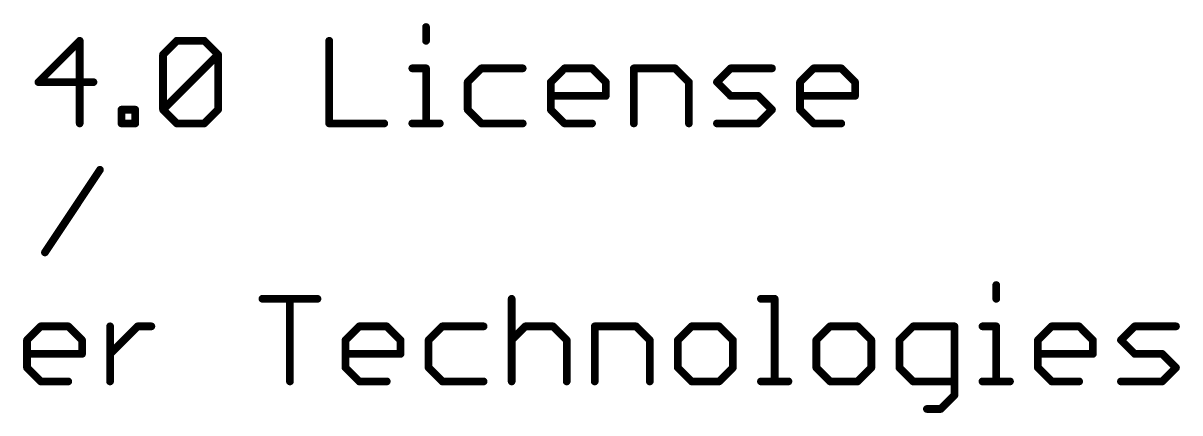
# Model space of a CAD drawing. Extents: x -52 to 61, y -28 to 22.
# Drawn here: x 38.57 to 61.36, y -25.94 to -18.27 of the extents above; entities that cross this region are included whole.
import ezdxf

# ---------------------------------------------------------------- set-up
doc = ezdxf.new("R2010")
doc.units = 0
doc.layers.add('51', color=53, linetype='CONTINUOUS')

msp = doc.modelspace()

# ---------------------------------------------------------------- linework, layer by layer
at = {"layer": '51', "const_width": 0.1524}
for points in [[(46.5067, -18.3456), (46.5067, -18.6168)], [(39.6819, -18.6168), (38.8684, -19.4303)], [(39.6819, -20.2438), (39.6819, -18.6168)], [(41.3241, -18.888), (41.5953, -18.6168)], [(41.5953, -18.6168), (42.1376, -18.6168)], [(42.1376, -18.6168), (42.4088, -18.888)], [(44.5984, -18.6168), (44.5984, -20.2438)], [(41.3241, -19.9726), (41.3241, -18.888)], [(41.3241, -19.9726), (42.4088, -18.888)], [(42.4088, -18.888), (42.4088, -19.9726)], [(46.2356, -19.1591), (46.5067, -19.1591)], [(46.5067, -19.1591), (46.5067, -20.2438)], [(47.5982, -19.1591), (47.327, -19.4303)], [(48.4117, -19.1591), (47.5982, -19.1591)], [(48.9642, -19.4303), (49.2353, -19.1591)], [(49.2353, -19.1591), (49.7777, -19.1591)], [(49.7777, -19.1591), (50.0488, -19.4303)], [(50.6013, -20.2438), (50.6013, -19.1591)], [(50.6013, -19.1591), (51.4148, -19.1591)], [(51.4148, -19.1591), (51.686, -19.4303)], [(52.2385, -19.4303), (52.5096, -19.1591)], [(52.5096, -19.1591), (53.3231, -19.1591)], [(53.8756, -19.4303), (54.1468, -19.1591)], [(54.1468, -19.1591), (54.6891, -19.1591)], [(54.6891, -19.1591), (54.9603, -19.4303)], [(38.8684, -19.4303), (39.953, -19.4303)], [(47.327, -19.4303), (47.327, -19.9726)], [(48.9642, -19.9726), (48.9642, -19.4303)], [(50.0488, -19.4303), (50.0488, -19.7015)], [(51.686, -19.4303), (51.686, -20.2438)], [(52.5096, -19.7015), (52.2385, -19.4303)], [(53.8756, -19.9726), (53.8756, -19.4303)], [(54.9603, -19.4303), (54.9603, -19.7015)], [(50.0488, -19.7015), (48.9642, -19.7015)], [(53.052, -19.7015), (52.5096, -19.7015)], [(53.3231, -19.9726), (53.052, -19.7015)], [(54.9603, -19.7015), (53.8756, -19.7015)], [(40.5055, -20.2438), (40.5055, -19.9726)], [(40.5055, -19.9726), (40.7767, -19.9726)], [(40.7767, -19.9726), (40.7767, -20.2438)], [(41.5953, -20.2438), (41.3241, -19.9726)], [(42.4088, -19.9726), (42.1376, -20.2438)], [(47.327, -19.9726), (47.5982, -20.2438)], [(49.2353, -20.2438), (48.9642, -19.9726)], [(53.052, -20.2438), (53.3231, -19.9726)], [(54.1468, -20.2438), (53.8756, -19.9726)], [(40.7767, -20.2438), (40.5055, -20.2438)], [(42.1376, -20.2438), (41.5953, -20.2438)], [(44.5984, -20.2438), (45.6831, -20.2438)], [(46.2356, -20.2438), (46.7779, -20.2438)], [(47.5982, -20.2438), (48.4117, -20.2438)], [(49.7777, -20.2438), (49.2353, -20.2438)], [(52.2385, -20.2438), (53.052, -20.2438)], [(54.6891, -20.2438), (54.1468, -20.2438)], [(38.9968, -22.7838), (40.0814, -21.1568)], [(57.7421, -23.4256), (57.7421, -23.6968)], [(43.2823, -23.6968), (44.3669, -23.6968)], [(43.8246, -25.3238), (43.8246, -23.6968)], [(48.1937, -23.6968), (48.1937, -25.3238)], [(53.1052, -23.6968), (53.3764, -23.6968)], [(53.3764, -23.6968), (53.3764, -25.3238)], [(38.6437, -24.5103), (38.9148, -24.2391)], [(38.9148, -24.2391), (39.4572, -24.2391)], [(39.4572, -24.2391), (39.7283, -24.5103)], [(40.2808, -25.3238), (40.2808, -24.2391)], [(40.2808, -24.7815), (40.8232, -24.2391)], [(40.8232, -24.2391), (41.0943, -24.2391)], [(44.9194, -24.5103), (45.1906, -24.2391)], [(45.1906, -24.2391), (45.7329, -24.2391)], [(45.7329, -24.2391), (46.0041, -24.5103)], [(46.8278, -24.2391), (46.5566, -24.5103)], [(47.6412, -24.2391), (46.8278, -24.2391)], [(48.1937, -24.5103), (48.4649, -24.2391)], [(48.4649, -24.2391), (49.0072, -24.2391)], [(49.0072, -24.2391), (49.2784, -24.5103)], [(49.8309, -25.3238), (49.8309, -24.2391)], [(49.8309, -24.2391), (50.6444, -24.2391)], [(50.6444, -24.2391), (50.9156, -24.5103)], [(51.7392, -24.2391), (51.4681, -24.5103)], [(52.2816, -24.2391), (51.7392, -24.2391)], [(52.5527, -24.5103), (52.2816, -24.2391)], [(54.4678, -24.2391), (54.1967, -24.5103)], [(55.0101, -24.2391), (54.4678, -24.2391)], [(55.2813, -24.5103), (55.0101, -24.2391)], [(56.105, -24.2391), (55.8338, -24.5103)], [(56.9185, -24.2391), (56.105, -24.2391)], [(56.9185, -25.595), (56.9185, -24.2391)], [(57.471, -24.2391), (57.7421, -24.2391)], [(57.7421, -24.2391), (57.7421, -25.3238)], [(58.5624, -24.5103), (58.8336, -24.2391)], [(58.8336, -24.2391), (59.3759, -24.2391)], [(59.3759, -24.2391), (59.6471, -24.5103)], [(60.1996, -24.5103), (60.4707, -24.2391)], [(60.4707, -24.2391), (61.2842, -24.2391)], [(38.6437, -25.0526), (38.6437, -24.5103)], [(39.7283, -24.5103), (39.7283, -24.7815)], [(44.9194, -25.0526), (44.9194, -24.5103)], [(46.0041, -24.5103), (46.0041, -24.7815)], [(46.5566, -24.5103), (46.5566, -25.0526)], [(49.2784, -24.5103), (49.2784, -25.3238)], [(50.9156, -24.5103), (50.9156, -25.3238)], [(51.4681, -24.5103), (51.4681, -25.0526)], [(52.5527, -25.0526), (52.5527, -24.5103)], [(54.1967, -24.5103), (54.1967, -25.0526)], [(55.2813, -25.0526), (55.2813, -24.5103)], [(55.8338, -24.5103), (55.8338, -25.0526)], [(58.5624, -25.0526), (58.5624, -24.5103)], [(59.6471, -24.5103), (59.6471, -24.7815)], [(60.4707, -24.7815), (60.1996, -24.5103)], [(39.7283, -24.7815), (38.6437, -24.7815)], [(46.0041, -24.7815), (44.9194, -24.7815)], [(59.6471, -24.7815), (58.5624, -24.7815)], [(61.0131, -24.7815), (60.4707, -24.7815)], [(61.2842, -25.0526), (61.0131, -24.7815)], [(38.9148, -25.3238), (38.6437, -25.0526)], [(45.1906, -25.3238), (44.9194, -25.0526)], [(46.5566, -25.0526), (46.8278, -25.3238)], [(51.4681, -25.0526), (51.7392, -25.3238)], [(52.2816, -25.3238), (52.5527, -25.0526)], [(54.1967, -25.0526), (54.4678, -25.3238)], [(55.0101, -25.3238), (55.2813, -25.0526)], [(55.8338, -25.0526), (56.105, -25.3238)], [(58.8336, -25.3238), (58.5624, -25.0526)], [(61.0131, -25.3238), (61.2842, -25.0526)], [(39.4572, -25.3238), (38.9148, -25.3238)], [(45.7329, -25.3238), (45.1906, -25.3238)], [(46.8278, -25.3238), (47.6412, -25.3238)], [(51.7392, -25.3238), (52.2816, -25.3238)], [(53.1052, -25.3238), (53.6475, -25.3238)], [(54.4678, -25.3238), (55.0101, -25.3238)], [(56.105, -25.3238), (56.9185, -25.3238)], [(57.471, -25.3238), (58.0133, -25.3238)], [(59.3759, -25.3238), (58.8336, -25.3238)], [(60.1996, -25.3238), (61.0131, -25.3238)], [(56.6473, -25.8661), (56.9185, -25.595)], [(56.3761, -25.8661), (56.6473, -25.8661)]]:
    msp.add_lwpolyline(points, dxfattribs=at)
at = {"layer": '51', "const_width": 0.0762}
for points in [[(46.5448, -18.3456, 1), (46.4686, -18.3456)], [(39.72, -18.6168, 1), (39.6438, -18.6168)], [(39.7088, -18.6438, 1), (39.6549, -18.5899)], [(41.5953, -18.5787, 1), (41.5953, -18.6549)], [(41.6222, -18.6438, 1), (41.5683, -18.5899)], [(42.1645, -18.5899, 1), (42.1107, -18.6438)], [(42.1376, -18.6549, 1), (42.1376, -18.5787)], [(44.6365, -18.6168, 1), (44.5603, -18.6168)], [(46.4686, -18.6168, 1), (46.5448, -18.6168)], [(41.3622, -18.888, 1), (41.286, -18.888)], [(41.2972, -18.861, 1), (41.351, -18.9149)], [(42.4469, -18.888, 1), (42.3707, -18.888)], [(42.4357, -18.9149, 1), (42.3818, -18.861)], [(42.3818, -18.9149, 1), (42.4357, -18.861)], [(46.2356, -19.121, 1), (46.2356, -19.1972)], [(46.5448, -19.1591, 1), (46.4686, -19.1591)], [(46.5067, -19.1972, 1), (46.5067, -19.121)], [(47.5982, -19.121, 1), (47.5982, -19.1972)], [(47.6251, -19.1861, 1), (47.5712, -19.1322)], [(48.4117, -19.1972, 1), (48.4117, -19.121)], [(49.2353, -19.121, 1), (49.2353, -19.1972)], [(49.2623, -19.1861, 1), (49.2084, -19.1322)], [(49.8046, -19.1322, 1), (49.7507, -19.1861)], [(49.7777, -19.1972, 1), (49.7777, -19.121)], [(50.6394, -19.1591, 1), (50.5632, -19.1591)], [(50.6013, -19.121, 1), (50.6013, -19.1972)], [(51.4418, -19.1322, 1), (51.3879, -19.1861)], [(51.4148, -19.1972, 1), (51.4148, -19.121)], [(52.5096, -19.121, 1), (52.5096, -19.1972)], [(52.5366, -19.1861, 1), (52.4827, -19.1322)], [(53.3231, -19.1972, 1), (53.3231, -19.121)], [(54.1468, -19.121, 1), (54.1468, -19.1972)], [(54.1737, -19.1861, 1), (54.1199, -19.1322)], [(54.7161, -19.1322, 1), (54.6622, -19.1861)], [(54.6891, -19.1972, 1), (54.6891, -19.121)], [(38.8684, -19.3922, 1), (38.8684, -19.4684)], [(38.8414, -19.4034, 1), (38.8953, -19.4572)], [(39.953, -19.4684, 1), (39.953, -19.3922)], [(47.3651, -19.4303, 1), (47.2889, -19.4303)], [(47.3001, -19.4034, 1), (47.354, -19.4572)], [(49.0023, -19.4303, 1), (48.9261, -19.4303)], [(48.9372, -19.4034, 1), (48.9911, -19.4572)], [(50.0869, -19.4303, 1), (50.0107, -19.4303)], [(50.0219, -19.4572, 1), (50.0758, -19.4034)], [(51.7241, -19.4303, 1), (51.6479, -19.4303)], [(51.659, -19.4572, 1), (51.7129, -19.4034)], [(52.2654, -19.4034, 1), (52.2115, -19.4572)], [(52.2115, -19.4034, 1), (52.2654, -19.4572)], [(53.9137, -19.4303, 1), (53.8375, -19.4303)], [(53.8487, -19.4034, 1), (53.9026, -19.4572)], [(54.9984, -19.4303, 1), (54.9222, -19.4303)], [(54.9334, -19.4572, 1), (54.9872, -19.4034)], [(48.9642, -19.6634, 1), (48.9642, -19.7396)], [(50.0107, -19.7015, 1), (50.0869, -19.7015)], [(50.0488, -19.7396, 1), (50.0488, -19.6634)], [(52.5096, -19.6634, 1), (52.5096, -19.7396)], [(52.4827, -19.7284, 1), (52.5366, -19.6745)], [(53.0789, -19.6745, 1), (53.025, -19.7284)], [(53.052, -19.7396, 1), (53.052, -19.6634)], [(53.8756, -19.6634, 1), (53.8756, -19.7396)], [(54.9222, -19.7015, 1), (54.9984, -19.7015)], [(54.9603, -19.7396, 1), (54.9603, -19.6634)], [(40.5436, -19.9726, 1), (40.4674, -19.9726)], [(40.5055, -19.9345, 1), (40.5055, -20.0107)], [(40.8148, -19.9726, 1), (40.7386, -19.9726)], [(40.7767, -20.0107, 1), (40.7767, -19.9345)], [(41.351, -19.9457, 1), (41.2972, -19.9996)], [(41.2972, -19.9457, 1), (41.351, -19.9996)], [(41.286, -19.9726, 1), (41.3622, -19.9726)], [(42.3707, -19.9726, 1), (42.4469, -19.9726)], [(42.4357, -19.9996, 1), (42.3818, -19.9457)], [(47.354, -19.9457, 1), (47.3001, -19.9996)], [(47.2889, -19.9726, 1), (47.3651, -19.9726)], [(48.9911, -19.9457, 1), (48.9372, -19.9996)], [(48.9261, -19.9726, 1), (49.0023, -19.9726)], [(53.3501, -19.9996, 1), (53.2962, -19.9457)], [(53.2962, -19.9996, 1), (53.3501, -19.9457)], [(53.9026, -19.9457, 1), (53.8487, -19.9996)], [(53.8375, -19.9726, 1), (53.9137, -19.9726)], [(39.6438, -20.2438, 1), (39.72, -20.2438)], [(40.5055, -20.2057, 1), (40.5055, -20.2819)], [(40.4674, -20.2438, 1), (40.5436, -20.2438)], [(40.7386, -20.2438, 1), (40.8148, -20.2438)], [(40.7767, -20.2819, 1), (40.7767, -20.2057)], [(41.5953, -20.2057, 1), (41.5953, -20.2819)], [(41.5683, -20.2707, 1), (41.6222, -20.2169)], [(42.1107, -20.2169, 1), (42.1645, -20.2707)], [(42.1376, -20.2819, 1), (42.1376, -20.2057)], [(44.5984, -20.2057, 1), (44.5984, -20.2819)], [(44.5603, -20.2438, 1), (44.6365, -20.2438)], [(45.6831, -20.2819, 1), (45.6831, -20.2057)], [(46.2356, -20.2057, 1), (46.2356, -20.2819)], [(46.4686, -20.2438, 1), (46.5448, -20.2438)], [(46.7779, -20.2819, 1), (46.7779, -20.2057)], [(47.5982, -20.2057, 1), (47.5982, -20.2819)], [(47.5712, -20.2707, 1), (47.6251, -20.2169)], [(48.4117, -20.2819, 1), (48.4117, -20.2057)], [(49.2353, -20.2057, 1), (49.2353, -20.2819)], [(49.2084, -20.2707, 1), (49.2623, -20.2169)], [(49.7777, -20.2819, 1), (49.7777, -20.2057)], [(50.5632, -20.2438, 1), (50.6394, -20.2438)], [(51.6479, -20.2438, 1), (51.7241, -20.2438)], [(52.2385, -20.2057, 1), (52.2385, -20.2819)], [(53.025, -20.2169, 1), (53.0789, -20.2707)], [(53.052, -20.2819, 1), (53.052, -20.2057)], [(54.1468, -20.2057, 1), (54.1468, -20.2819)], [(54.1199, -20.2707, 1), (54.1737, -20.2169)], [(54.6891, -20.2819, 1), (54.6891, -20.2057)], [(40.1131, -21.1779, 1), (40.0497, -21.1357)], [(38.9651, -22.7627, 1), (39.0285, -22.8049)], [(57.7802, -23.4256, 1), (57.704, -23.4256)], [(43.2823, -23.6587, 1), (43.2823, -23.7349)], [(43.8627, -23.6968, 1), (43.7865, -23.6968)], [(44.3669, -23.7349, 1), (44.3669, -23.6587)], [(48.2318, -23.6968, 1), (48.1556, -23.6968)], [(53.1052, -23.6587, 1), (53.1052, -23.7349)], [(53.4145, -23.6968, 1), (53.3383, -23.6968)], [(53.3764, -23.7349, 1), (53.3764, -23.6587)], [(57.704, -23.6968, 1), (57.7802, -23.6968)], [(38.9148, -24.201, 1), (38.9148, -24.2772)], [(38.9418, -24.2661, 1), (38.8879, -24.2122)], [(39.4841, -24.2122, 1), (39.4302, -24.2661)], [(39.4572, -24.2772, 1), (39.4572, -24.201)], [(40.3189, -24.2391, 1), (40.2427, -24.2391)], [(40.8232, -24.201, 1), (40.8232, -24.2772)], [(40.8501, -24.2661, 1), (40.7962, -24.2122)], [(41.0943, -24.2772, 1), (41.0943, -24.201)], [(45.1906, -24.201, 1), (45.1906, -24.2772)], [(45.2175, -24.2661, 1), (45.1637, -24.2122)], [(45.7599, -24.2122, 1), (45.706, -24.2661)], [(45.7329, -24.2772, 1), (45.7329, -24.201)], [(46.8278, -24.201, 1), (46.8278, -24.2772)], [(46.8547, -24.2661, 1), (46.8008, -24.2122)], [(47.6412, -24.2772, 1), (47.6412, -24.201)], [(48.4649, -24.201, 1), (48.4649, -24.2772)], [(48.4919, -24.2661, 1), (48.438, -24.2122)], [(49.0342, -24.2122, 1), (48.9803, -24.2661)], [(49.0072, -24.2772, 1), (49.0072, -24.201)], [(49.869, -24.2391, 1), (49.7928, -24.2391)], [(49.8309, -24.201, 1), (49.8309, -24.2772)], [(50.6713, -24.2122, 1), (50.6175, -24.2661)], [(50.6444, -24.2772, 1), (50.6444, -24.201)], [(51.7392, -24.201, 1), (51.7392, -24.2772)], [(51.7662, -24.2661, 1), (51.7123, -24.2122)], [(52.3085, -24.2122, 1), (52.2546, -24.2661)], [(52.2816, -24.2772, 1), (52.2816, -24.201)], [(54.4678, -24.201, 1), (54.4678, -24.2772)], [(54.4948, -24.2661, 1), (54.4409, -24.2122)], [(55.0371, -24.2122, 1), (54.9832, -24.2661)], [(55.0101, -24.2772, 1), (55.0101, -24.201)], [(56.105, -24.201, 1), (56.105, -24.2772)], [(56.1319, -24.2661, 1), (56.078, -24.2122)], [(56.9566, -24.2391, 1), (56.8804, -24.2391)], [(56.9185, -24.2772, 1), (56.9185, -24.201)], [(57.471, -24.201, 1), (57.471, -24.2772)], [(57.7802, -24.2391, 1), (57.704, -24.2391)], [(57.7421, -24.2772, 1), (57.7421, -24.201)], [(58.8336, -24.201, 1), (58.8336, -24.2772)], [(58.8605, -24.2661, 1), (58.8066, -24.2122)], [(59.4028, -24.2122, 1), (59.349, -24.2661)], [(59.3759, -24.2772, 1), (59.3759, -24.201)], [(60.4707, -24.201, 1), (60.4707, -24.2772)], [(60.4977, -24.2661, 1), (60.4438, -24.2122)], [(61.2842, -24.2772, 1), (61.2842, -24.201)], [(38.6818, -24.5103, 1), (38.6056, -24.5103)], [(38.6167, -24.4834, 1), (38.6706, -24.5372)], [(39.7664, -24.5103, 1), (39.6902, -24.5103)], [(39.7014, -24.5372, 1), (39.7553, -24.4834)], [(44.9575, -24.5103, 1), (44.8813, -24.5103)], [(44.8925, -24.4834, 1), (44.9464, -24.5372)], [(46.0422, -24.5103, 1), (45.966, -24.5103)], [(45.9772, -24.5372, 1), (46.031, -24.4834)], [(46.5947, -24.5103, 1), (46.5185, -24.5103)], [(46.5296, -24.4834, 1), (46.5835, -24.5372)], [(48.1668, -24.4834, 1), (48.2207, -24.5372)], [(49.3165, -24.5103, 1), (49.2403, -24.5103)], [(49.2515, -24.5372, 1), (49.3053, -24.4834)], [(50.9537, -24.5103, 1), (50.8775, -24.5103)], [(50.8886, -24.5372, 1), (50.9425, -24.4834)], [(51.5062, -24.5103, 1), (51.43, -24.5103)], [(51.4411, -24.4834, 1), (51.495, -24.5372)], [(52.5908, -24.5103, 1), (52.5146, -24.5103)], [(52.5258, -24.5372, 1), (52.5797, -24.4834)], [(54.2348, -24.5103, 1), (54.1586, -24.5103)], [(54.1697, -24.4834, 1), (54.2236, -24.5372)], [(55.3194, -24.5103, 1), (55.2432, -24.5103)], [(55.2544, -24.5372, 1), (55.3083, -24.4834)], [(55.8719, -24.5103, 1), (55.7957, -24.5103)], [(55.8069, -24.4834, 1), (55.8608, -24.5372)], [(58.6005, -24.5103, 1), (58.5243, -24.5103)], [(58.5355, -24.4834, 1), (58.5893, -24.5372)], [(59.6852, -24.5103, 1), (59.609, -24.5103)], [(59.6201, -24.5372, 1), (59.674, -24.4834)], [(60.2265, -24.4834, 1), (60.1726, -24.5372)], [(60.1726, -24.4834, 1), (60.2265, -24.5372)], [(38.6437, -24.7434, 1), (38.6437, -24.8196)], [(39.6902, -24.7815, 1), (39.7664, -24.7815)], [(39.7283, -24.8196, 1), (39.7283, -24.7434)], [(40.2539, -24.7545, 1), (40.3078, -24.8084)], [(44.9194, -24.7434, 1), (44.9194, -24.8196)], [(45.966, -24.7815, 1), (46.0422, -24.7815)], [(46.0041, -24.8196, 1), (46.0041, -24.7434)], [(58.5624, -24.7434, 1), (58.5624, -24.8196)], [(59.609, -24.7815, 1), (59.6852, -24.7815)], [(59.6471, -24.8196, 1), (59.6471, -24.7434)], [(60.4707, -24.7434, 1), (60.4707, -24.8196)], [(60.4438, -24.8084, 1), (60.4977, -24.7545)], [(61.04, -24.7545, 1), (60.9861, -24.8084)], [(61.0131, -24.8196, 1), (61.0131, -24.7434)], [(38.6706, -25.0257, 1), (38.6167, -25.0796)], [(38.6056, -25.0526, 1), (38.6818, -25.0526)], [(44.9464, -25.0257, 1), (44.8925, -25.0796)], [(44.8813, -25.0526, 1), (44.9575, -25.0526)], [(46.5835, -25.0257, 1), (46.5296, -25.0796)], [(46.5185, -25.0526, 1), (46.5947, -25.0526)], [(51.495, -25.0257, 1), (51.4411, -25.0796)], [(51.43, -25.0526, 1), (51.5062, -25.0526)], [(52.5146, -25.0526, 1), (52.5908, -25.0526)], [(52.5797, -25.0796, 1), (52.5258, -25.0257)], [(54.2236, -25.0257, 1), (54.1697, -25.0796)], [(54.1586, -25.0526, 1), (54.2348, -25.0526)], [(55.2432, -25.0526, 1), (55.3194, -25.0526)], [(55.3083, -25.0796, 1), (55.2544, -25.0257)], [(55.8608, -25.0257, 1), (55.8069, -25.0796)], [(55.7957, -25.0526, 1), (55.8719, -25.0526)], [(58.5893, -25.0257, 1), (58.5355, -25.0796)], [(58.5243, -25.0526, 1), (58.6005, -25.0526)], [(61.3112, -25.0796, 1), (61.2573, -25.0257)], [(61.2573, -25.0796, 1), (61.3112, -25.0257)], [(38.9148, -25.2857, 1), (38.9148, -25.3619)], [(38.8879, -25.3507, 1), (38.9418, -25.2969)], [(39.4572, -25.3619, 1), (39.4572, -25.2857)], [(40.2427, -25.3238, 1), (40.3189, -25.3238)], [(43.7865, -25.3238, 1), (43.8627, -25.3238)], [(45.1906, -25.2857, 1), (45.1906, -25.3619)], [(45.1637, -25.3507, 1), (45.2175, -25.2969)], [(45.7329, -25.3619, 1), (45.7329, -25.2857)], [(46.8278, -25.2857, 1), (46.8278, -25.3619)], [(46.8008, -25.3507, 1), (46.8547, -25.2969)], [(47.6412, -25.3619, 1), (47.6412, -25.2857)], [(48.1556, -25.3238, 1), (48.2318, -25.3238)], [(49.2403, -25.3238, 1), (49.3165, -25.3238)], [(49.7928, -25.3238, 1), (49.869, -25.3238)], [(50.8775, -25.3238, 1), (50.9537, -25.3238)], [(51.7392, -25.2857, 1), (51.7392, -25.3619)], [(51.7123, -25.3507, 1), (51.7662, -25.2969)], [(52.2546, -25.2969, 1), (52.3085, -25.3507)], [(52.2816, -25.3619, 1), (52.2816, -25.2857)], [(53.1052, -25.2857, 1), (53.1052, -25.3619)], [(53.3383, -25.3238, 1), (53.4145, -25.3238)], [(53.6475, -25.3619, 1), (53.6475, -25.2857)], [(54.4678, -25.2857, 1), (54.4678, -25.3619)], [(54.4409, -25.3507, 1), (54.4948, -25.2969)], [(54.9832, -25.2969, 1), (55.0371, -25.3507)], [(55.0101, -25.3619, 1), (55.0101, -25.2857)], [(56.105, -25.2857, 1), (56.105, -25.3619)], [(56.078, -25.3507, 1), (56.1319, -25.2969)], [(56.9185, -25.3619, 1), (56.9185, -25.2857)], [(57.471, -25.2857, 1), (57.471, -25.3619)], [(57.704, -25.3238, 1), (57.7802, -25.3238)], [(58.0133, -25.3619, 1), (58.0133, -25.2857)], [(58.8336, -25.2857, 1), (58.8336, -25.3619)], [(58.8066, -25.3507, 1), (58.8605, -25.2969)], [(59.3759, -25.3619, 1), (59.3759, -25.2857)], [(60.1996, -25.2857, 1), (60.1996, -25.3619)], [(60.9861, -25.2969, 1), (61.04, -25.3507)], [(61.0131, -25.3619, 1), (61.0131, -25.2857)], [(56.9454, -25.6219, 1), (56.8915, -25.568)], [(56.8804, -25.595, 1), (56.9566, -25.595)], [(56.3761, -25.828, 1), (56.3761, -25.9042)], [(56.6204, -25.8392, 1), (56.6742, -25.8931)], [(56.6473, -25.9042, 1), (56.6473, -25.828)]]:
    msp.add_lwpolyline(points, format="xyb", dxfattribs=at)

doc.saveas('drawing.dxf')
